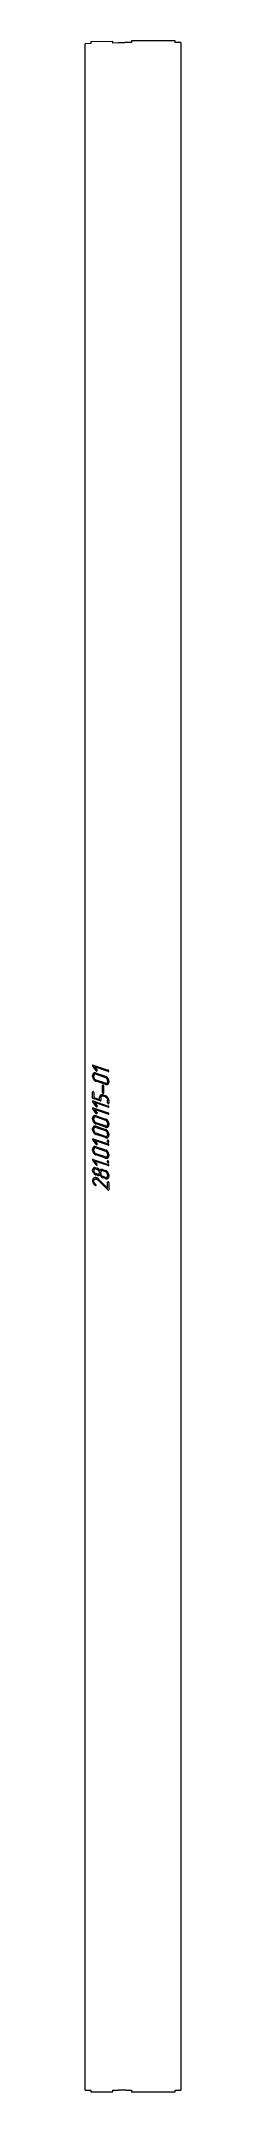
# Model space of a CAD drawing. Header units: millimetres. Extents: x 0 to 87, y -1 to 1866.
import ezdxf

# ---------------------------------------------------------------- set-up
doc = ezdxf.new("R2010")
doc.units = ezdxf.units.MM
doc.linetypes.add('K5LT_BASIC', pattern=[0])
doc.layers.add('Engraving', color=7, linetype='Continuous')

msp = doc.modelspace()

# ---------------------------------------------------------------- linework, layer by layer
at = {"color": 143, "linetype": 'K5LT_BASIC', "lineweight": 15, "true_color": 0x33acca}
for p, q in [((5, 1863.2), (0, 1863.1)), ((0, 0), (0, 1863.1)), ((25, 1865.2), (5, 1864.7)), ((5, 1864.7), (5, 1863.2)), ((25, 1863.7), (25, 1865.2)), ((30, 1863.9), (25, 1863.7)), ((42.1, 1864.1), (37.1, 1864.1)), ((82.1, 1865.6), (42.1, 1865.6)), ((42.1, 1865.6), (42.1, 1864.1)), ((82.1, 1864.1), (82.1, 1865.6)), ((87.1, 1864.1), (82.1, 1864.1)), ((87.1, 1864.1), (87.1, 0)), ((0, 0), (5, 0)), ((5, 0), (5, -1.5)), ((25, 0), (30, 0)), ((25, -1.5), (25, 0)), ((37.1, 0), (30, 0)), ((37.1, 0), (42.1, 0)), ((42.1, 0), (42.1, -1.5)), ((82.1, 0), (87.1, 0)), ((82.1, -1.5), (82.1, 0)), ((5, -1.5), (25, -1.5)), ((42.1, -1.5), (82.1, -1.5))]:
    msp.add_line(p, q, dxfattribs=at)
msp.add_open_spline([(37.1, 1864.1), (36.8, 1864.1), (36.2, 1864.1), (35.3, 1864), (34.4, 1864), (33.5, 1864), (32.7, 1864), (31.8, 1863.9), (30.9, 1863.9), (30.3, 1863.9), (30, 1863.9)], degree=3, dxfattribs=at)
at = {"layer": 'Engraving', "color": 143, "linetype": 'K5LT_BASIC', "lineweight": 15, "true_color": 0x33acca}
for p, q in [((6.7, 922.9), (6.7, 923.9)), ((10, 928.2), (6.8, 932.5)), ((7.2, 933.3), (21, 928.6)), ((7.7, 922.5), (7.7, 923.6)), ((8.5, 931.8), (10.7, 928.7)), ((21, 927.5), (8.5, 931.8)), ((9.8, 926), (18.3, 923.1)), ((9.8, 925), (18.3, 922.1)), ((18.3, 916.8), (9.8, 919.7)), ((18.3, 915.7), (9.8, 918.6)), ((20.4, 919.2), (20.4, 918.2)), ((21.5, 918.9), (21.5, 917.8)), ((6.7, 903.5), (6.7, 908.8)), ((10, 895.7), (6.8, 899.9)), ((13.6, 900.7), (7.2, 902.8)), ((7.2, 900.7), (21, 896)), ((7.7, 908.5), (7.7, 903.7)), ((7.7, 903.7), (13, 901.9)), ((8.5, 899.2), (10.7, 896.2)), ((21, 895), (8.5, 899.2)), ((13, 901.9), (13, 904)), ((14.1, 903.7), (14.1, 901)), ((15.7, 908.3), (15.7, 914.6)), ((16.2, 906.1), (18.3, 905.4)), ((18.3, 904.3), (16.2, 905.1)), ((16.7, 914.3), (16.7, 907.9)), ((20.4, 898.9), (20.4, 901.5)), ((21.5, 901.2), (21.5, 898.5)), ((6.7, 884), (6.7, 885)), ((10, 889.3), (6.8, 893.6)), ((7.2, 894.4), (21, 889.7)), ((7.7, 883.6), (7.7, 884.7)), ((8.5, 892.9), (10.7, 889.8)), ((21, 888.6), (8.5, 892.9)), ((9.8, 887.1), (18.3, 884.2)), ((9.8, 886.1), (18.3, 883.2)), ((18.3, 877.9), (9.8, 880.8)), ((18.3, 876.8), (9.8, 879.7)), ((9.8, 877.6), (18.3, 874.7)), ((20.4, 880.3), (20.4, 879.3)), ((21.5, 880), (21.5, 878.9)), ((6.7, 874.4), (6.7, 875.5)), ((10, 861.2), (6.8, 865.4)), ((7.2, 866.2), (21, 861.5)), ((7.7, 874.1), (7.7, 875.1)), ((21, 860.4), (8.5, 864.7)), ((8.5, 864.7), (10.7, 861.6)), ((9.8, 876.5), (18.3, 873.7)), ((18.3, 868.4), (9.8, 871.2)), ((18.3, 867.3), (9.8, 870.2)), ((9.8, 858.9), (18.3, 856.1)), ((20.4, 870.8), (20.4, 869.8)), ((21.5, 870.5), (21.5, 869.4)), ((6.7, 855.8), (6.7, 856.8)), ((10, 842.5), (6.8, 846.8)), ((7.2, 847.5), (21, 842.8)), ((7.7, 855.4), (7.7, 856.5)), ((21, 841.8), (8.5, 846)), ((8.5, 846), (10.7, 843)), ((9.8, 857.9), (18.3, 855)), ((18.3, 849.7), (9.8, 852.6)), ((18.3, 848.6), (9.8, 851.5)), ((20.4, 852.2), (20.4, 851.1)), ((21.5, 851.8), (21.5, 850.7)), ((6.7, 837.3), (6.7, 837.6)), ((6.7, 837), (6.7, 837.3)), ((6.9, 836.3), (6.7, 837)), ((8.6, 840), (9.2, 839.9)), ((9.2, 839.9), (9.5, 839.9)), ((9.4, 823.7), (9.2, 823.8)), ((9.5, 839.9), (9.8, 839.8)), ((9.8, 839.8), (10.9, 839.4)), ((9.8, 838.7), (10.9, 838.3)), ((10.9, 834.1), (9.8, 834.5)), ((10.9, 833), (9.8, 833.4)), ((11.4, 828.9), (11.1, 829.2)), ((11.9, 828.6), (11.4, 828.9)), ((20.7, 819.7), (11.9, 828.6)), ((12.5, 829.2), (20.4, 821.3)), ((14.1, 834.6), (14.1, 835.7)), ((16.2, 838.1), (18.3, 837.4)), ((16.2, 837.1), (18.3, 836.3)), ((18.3, 831), (16.2, 831.8)), ((18.3, 830), (16.2, 830.7)), ((20.4, 833.5), (20.4, 832.4)), ((20.4, 821.3), (20.4, 826.6)), ((21.5, 833.1), (21.5, 832.1)), ((21.5, 826.2), (21.5, 819.9))]:
    msp.add_line(p, q, dxfattribs=at)
for points in [[(6.8, 933.2), (6.7, 933.1), (6.7, 932.9)], [(6.7, 932.9), (6.7, 932.7), (6.8, 932.5)], [(7.6, 925.8), (6.7, 925.2), (6.7, 923.9)], [(6.7, 922.9), (6.7, 921.5), (7.6, 920.3)], [(7.2, 933.3), (7, 933.3), (6.8, 933.2)], [(9.8, 926), (8.5, 926.5), (7.6, 925.8)], [(7.6, 920.3), (8.6, 919), (9.8, 918.6)], [(8.3, 924.8), (7.7, 924.4), (7.7, 923.6)], [(7.7, 922.5), (7.7, 921.6), (8.3, 920.8)], [(9.8, 925), (9, 925.3), (8.3, 924.8)], [(8.3, 920.8), (9, 920), (9.8, 919.7)], [(10, 928.2), (10.3, 928), (10.4, 927.9)], [(10.4, 927.9), (10.6, 927.9), (10.7, 928)], [(10.9, 928.3), (10.9, 928.5), (10.7, 928.7)], [(10.7, 928), (10.9, 928.1), (10.9, 928.3)], [(15.8, 914.9), (15.7, 914.8), (15.7, 914.6)], [(16.2, 915), (16, 915), (15.8, 914.9)], [(16.6, 914.7), (16.4, 914.9), (16.2, 915)], [(20.6, 921.4), (19.6, 922.7), (18.3, 923.1)], [(19.8, 920.9), (19.2, 921.8), (18.3, 922.1)], [(18.3, 916.8), (19.2, 916.5), (19.8, 916.9)], [(18.3, 915.7), (19.6, 915.3), (20.6, 915.9)], [(20.4, 919.2), (20.4, 920.1), (19.8, 920.9)], [(19.8, 916.9), (20.4, 917.3), (20.4, 918.2)], [(21.5, 918.9), (21.5, 920.2), (20.6, 921.4)], [(20.6, 915.9), (21.5, 916.6), (21.5, 917.8)], [(21.4, 928.3), (21.2, 928.5), (21, 928.6)], [(21, 927.5), (21.2, 927.4), (21.4, 927.5)], [(21.5, 927.9), (21.5, 928.1), (21.4, 928.3)], [(21.4, 927.5), (21.5, 927.8), (21.5, 927.9)], [(6.8, 909.1), (6.7, 909), (6.7, 908.8)], [(6.7, 903.5), (6.7, 903), (7.2, 902.8)], [(6.8, 900.7), (6.7, 900.6), (6.7, 900.3)], [(6.7, 900.3), (6.7, 900.1), (6.8, 899.9)], [(7.2, 909.2), (7, 909.2), (6.8, 909.1)], [(7.2, 900.7), (7, 900.8), (6.8, 900.7)], [(7.5, 908.9), (7.4, 909.1), (7.2, 909.2)], [(7.7, 908.5), (7.7, 908.7), (7.5, 908.9)], [(14, 905.9), (13, 905.3), (13, 904)], [(13.6, 900.7), (14.1, 900.5), (14.1, 901)], [(16.2, 906.1), (14.9, 906.6), (14, 905.9)], [(14.1, 903.7), (14.1, 904.5), (14.7, 905)], [(14.7, 905), (15.3, 905.4), (16.2, 905.1)], [(15.7, 908.3), (15.7, 908), (15.9, 907.8)], [(15.9, 907.8), (16.1, 907.6), (16.2, 907.6)], [(16.2, 907.6), (16.4, 907.5), (16.6, 907.6)], [(16.7, 914.3), (16.7, 914.5), (16.6, 914.7)], [(16.6, 907.6), (16.7, 907.7), (16.7, 907.9)], [(20.6, 903.7), (19.6, 905), (18.3, 905.4)], [(18.3, 904.3), (19.2, 904), (19.8, 903.2)], [(19.8, 903.2), (20.4, 902.4), (20.4, 901.5)], [(20.4, 898.9), (20.4, 898.6), (20.6, 898.4)], [(21.5, 901.2), (21.5, 902.5), (20.6, 903.7)], [(20.6, 898.4), (20.8, 898.2), (21, 898.1)], [(21, 898.1), (21.2, 898.1), (21.3, 898.2)], [(21.3, 898.2), (21.5, 898.3), (21.5, 898.5)], [(6.8, 894.3), (6.7, 894.2), (6.7, 894)], [(6.7, 894), (6.7, 893.8), (6.8, 893.6)], [(7.6, 886.9), (6.7, 886.3), (6.7, 885)], [(6.7, 884), (6.7, 882.6), (7.6, 881.4)], [(7.2, 894.4), (7, 894.4), (6.8, 894.3)], [(9.8, 887.1), (8.5, 887.6), (7.6, 886.9)], [(7.6, 881.4), (8.6, 880.1), (9.8, 879.7)], [(9.8, 877.6), (8.5, 878.1), (7.6, 877.4)], [(8.3, 885.9), (7.7, 885.5), (7.7, 884.7)], [(7.7, 883.6), (7.7, 882.7), (8.3, 881.9)], [(9.8, 886.1), (9, 886.4), (8.3, 885.9)], [(8.3, 881.9), (9, 881.1), (9.8, 880.8)], [(10, 895.7), (10.3, 895.4), (10.4, 895.4)], [(10, 889.3), (10.3, 889.1), (10.4, 889.1)], [(10.4, 895.4), (10.6, 895.3), (10.7, 895.4)], [(10.4, 889.1), (10.6, 889), (10.7, 889.1)], [(10.9, 895.8), (10.9, 896), (10.7, 896.2)], [(10.7, 895.4), (10.9, 895.5), (10.9, 895.8)], [(10.9, 889.4), (10.9, 889.6), (10.7, 889.8)], [(10.7, 889.1), (10.9, 889.2), (10.9, 889.4)], [(20.6, 882.6), (19.6, 883.8), (18.3, 884.2)], [(19.8, 882), (19.2, 882.9), (18.3, 883.2)], [(18.3, 877.9), (19.2, 877.6), (19.8, 878)], [(20.4, 880.3), (20.4, 881.2), (19.8, 882)], [(19.8, 878), (20.4, 878.4), (20.4, 879.3)], [(21.5, 880), (21.5, 881.3), (20.6, 882.6)], [(20.6, 877), (21.5, 877.7), (21.5, 878.9)], [(21.4, 895.7), (21.2, 895.9), (21, 896)], [(21, 895), (21.2, 894.9), (21.4, 895)], [(21.4, 889.4), (21.2, 889.6), (21, 889.7)], [(21, 888.6), (21.2, 888.5), (21.4, 888.6)], [(21.5, 895.3), (21.5, 895.6), (21.4, 895.7)], [(21.4, 895), (21.5, 895.2), (21.5, 895.3)], [(21.5, 889), (21.5, 889.2), (21.4, 889.4)], [(21.4, 888.6), (21.5, 888.9), (21.5, 889)], [(7.6, 877.4), (6.7, 876.8), (6.7, 875.5)], [(6.7, 874.4), (6.7, 873.1), (7.6, 871.9)], [(6.8, 866.1), (6.7, 866), (6.7, 865.8)], [(6.7, 865.8), (6.7, 865.6), (6.8, 865.4)], [(7.2, 866.2), (7, 866.3), (6.8, 866.1)], [(7.6, 871.9), (8.6, 870.6), (9.8, 870.2)], [(9.8, 858.9), (8.5, 859.4), (7.6, 858.8)], [(8.3, 876.4), (7.7, 876), (7.7, 875.1)], [(7.7, 874.1), (7.7, 873.2), (8.3, 872.4)], [(9.8, 876.5), (9, 876.8), (8.3, 876.4)], [(8.3, 872.4), (9, 871.5), (9.8, 871.2)], [(10, 861.2), (10.3, 860.9), (10.4, 860.9)], [(10.4, 860.9), (10.6, 860.8), (10.7, 860.9)], [(10.9, 861.2), (10.9, 861.4), (10.7, 861.6)], [(10.7, 860.9), (10.9, 861), (10.9, 861.2)], [(18.3, 876.8), (19.6, 876.4), (20.6, 877)], [(20.6, 873), (19.6, 874.3), (18.3, 874.7)], [(19.8, 872.5), (19.2, 873.4), (18.3, 873.7)], [(18.3, 868.4), (19.2, 868.1), (19.8, 868.5)], [(18.3, 867.3), (19.6, 866.8), (20.6, 867.5)], [(20.4, 870.8), (20.4, 871.7), (19.8, 872.5)], [(19.8, 868.5), (20.4, 868.9), (20.4, 869.8)], [(20.2, 864.7), (19.9, 864.5), (19.9, 864.2)], [(19.9, 864.2), (19.9, 863.8), (20.2, 863.5)], [(20.7, 864.8), (20.4, 864.9), (20.2, 864.7)], [(20.2, 863.5), (20.5, 863.2), (20.7, 863.2)], [(21.5, 870.5), (21.5, 871.8), (20.6, 873)], [(20.6, 867.5), (21.5, 868.2), (21.5, 869.4)], [(21.2, 864.4), (21, 864.7), (20.7, 864.8)], [(20.7, 863.2), (21, 863.1), (21.3, 863.2)], [(21.4, 861.2), (21.2, 861.4), (21, 861.5)], [(21, 860.4), (21.2, 860.3), (21.4, 860.5)], [(21.5, 863.7), (21.5, 864.1), (21.2, 864.4)], [(21.3, 863.2), (21.5, 863.3), (21.5, 863.7)], [(21.5, 860.8), (21.5, 861), (21.4, 861.2)], [(21.4, 860.5), (21.5, 860.7), (21.5, 860.8)], [(7.6, 858.8), (6.7, 858.1), (6.7, 856.8)], [(6.7, 855.8), (6.7, 854.4), (7.6, 853.2)], [(6.8, 847.5), (6.7, 847.4), (6.7, 847.2)], [(6.7, 847.2), (6.7, 847), (6.8, 846.8)], [(7.2, 847.5), (7, 847.6), (6.8, 847.5)], [(7.6, 853.2), (8.6, 852), (9.8, 851.5)], [(8.3, 857.8), (7.7, 857.4), (7.7, 856.5)], [(7.7, 855.4), (7.7, 854.5), (8.3, 853.7)], [(9.8, 857.9), (9, 858.2), (8.3, 857.8)], [(8.3, 853.7), (9, 852.9), (9.8, 852.6)], [(10, 842.5), (10.3, 842.3), (10.4, 842.2)], [(10.4, 842.2), (10.6, 842.1), (10.7, 842.3)], [(10.9, 842.6), (10.9, 842.8), (10.7, 843)], [(10.7, 842.3), (10.9, 842.4), (10.9, 842.6)], [(20.6, 854.4), (19.6, 855.6), (18.3, 856.1)], [(19.8, 853.9), (19.2, 854.7), (18.3, 855)], [(18.3, 849.7), (19.2, 849.4), (19.8, 849.8)], [(18.3, 848.6), (19.6, 848.2), (20.6, 848.9)], [(20.4, 852.2), (20.4, 853), (19.8, 853.9)], [(19.8, 849.8), (20.4, 850.3), (20.4, 851.1)], [(20.2, 846), (19.9, 845.9), (19.9, 845.6)], [(19.9, 845.6), (19.9, 845.2), (20.2, 844.9)], [(20.7, 846.1), (20.4, 846.2), (20.2, 846)], [(20.2, 844.9), (20.5, 844.6), (20.7, 844.5)], [(21.5, 851.8), (21.5, 853.1), (20.6, 854.4)], [(20.6, 848.9), (21.5, 849.5), (21.5, 850.7)], [(21.2, 845.7), (21, 846), (20.7, 846.1)], [(20.7, 844.5), (21, 844.4), (21.3, 844.5)], [(21.4, 842.6), (21.2, 842.8), (21, 842.8)], [(21, 841.8), (21.2, 841.7), (21.4, 841.8)], [(21.5, 845), (21.5, 845.4), (21.2, 845.7)], [(21.3, 844.5), (21.5, 844.7), (21.5, 845)], [(21.5, 842.1), (21.5, 842.4), (21.4, 842.6)], [(21.4, 841.8), (21.5, 842), (21.5, 842.1)], [(7.7, 830.3), (6.6, 829.5), (6.6, 828)], [(6.6, 828), (6.6, 826.9), (7.2, 825.8)], [(7.6, 839.6), (6.7, 839), (6.7, 837.6)], [(6.9, 836.3), (7.1, 835.7), (7.6, 835.1)], [(7.2, 825.8), (7.9, 824.7), (9.2, 823.8)], [(8.6, 840), (8, 839.9), (7.6, 839.6)], [(7.6, 835.1), (8.6, 833.8), (9.8, 833.4)], [(8.3, 838.6), (7.7, 838.2), (7.7, 837.3)], [(7.7, 837.3), (7.7, 836.4), (8.3, 835.6)], [(10.3, 830.7), (8.8, 831.2), (7.7, 830.3)], [(7.7, 827.6), (7.7, 828.2), (7.9, 828.6)], [(8.1, 826.1), (7.7, 826.9), (7.7, 827.6)], [(7.9, 828.6), (8.1, 829.1), (8.5, 829.3)], [(9.5, 824.7), (8.5, 825.4), (8.1, 826.1)], [(9.8, 838.7), (8.9, 839), (8.3, 838.6)], [(8.3, 835.6), (8.9, 834.8), (9.8, 834.5)], [(8.5, 829.3), (9.2, 830), (10.3, 829.6)], [(9.4, 823.7), (9.6, 823.6), (9.7, 823.7)], [(9.8, 824.4), (9.7, 824.5), (9.5, 824.7)], [(9.7, 823.7), (9.9, 823.8), (9.9, 824.1)], [(9.9, 824.1), (9.8, 824.2), (9.8, 824.4)], [(11.3, 830.2), (10.8, 830.5), (10.3, 830.7)], [(10.3, 829.6), (10.7, 829.5), (11.1, 829.2)], [(12.3, 838.6), (11.7, 839.1), (10.9, 839.4)], [(12.4, 837.2), (11.8, 838), (10.9, 838.3)], [(10.9, 834.1), (11.8, 833.8), (12.4, 834.2)], [(10.9, 833), (11.7, 832.8), (12.3, 832.9)], [(12.5, 829.2), (11.8, 829.9), (11.3, 830.2)], [(13.4, 837.4), (12.9, 838.1), (12.3, 838.6)], [(12.3, 832.9), (12.9, 833), (13.4, 833.4)], [(13, 835.5), (13, 836.3), (12.4, 837.2)], [(12.4, 834.2), (13, 834.6), (13, 835.5)], [(14.5, 838.2), (13.7, 838), (13.4, 837.4)], [(13.4, 833.4), (13.9, 832.4), (14.6, 831.7)], [(14.7, 837), (14.1, 836.6), (14.1, 835.7)], [(14.1, 834.6), (14.1, 833.7), (14.7, 832.9)], [(16.2, 838.1), (15.3, 838.4), (14.5, 838.2)], [(14.6, 831.7), (15.4, 831), (16.2, 830.7)], [(16.2, 837.1), (15.3, 837.4), (14.7, 837)], [(14.7, 832.9), (15.3, 832.1), (16.2, 831.8)], [(20.6, 835.7), (19.6, 837), (18.3, 837.4)], [(19.8, 835.2), (19.2, 836), (18.3, 836.3)], [(18.3, 831), (19.2, 830.8), (19.8, 831.2)], [(18.3, 830), (19.6, 829.5), (20.6, 830.2)], [(20.4, 833.5), (20.4, 834.4), (19.8, 835.2)], [(19.8, 831.2), (20.4, 831.6), (20.4, 832.4)], [(20.6, 826.9), (20.4, 826.8), (20.4, 826.6)], [(21.5, 833.1), (21.5, 834.5), (20.6, 835.7)], [(20.6, 830.2), (21.5, 830.9), (21.5, 832.1)], [(21, 827), (20.8, 827), (20.6, 826.9)], [(21.3, 826.7), (21.1, 826.9), (21, 827)], [(21.5, 826.2), (21.5, 826.5), (21.3, 826.7)], [(20.7, 819.7), (20.8, 819.6), (20.9, 819.6)], [(20.9, 819.6), (21.1, 819.5), (21.3, 819.6)], [(21.3, 819.6), (21.5, 819.7), (21.5, 819.9)]]:
    msp.add_open_spline(points, degree=2, dxfattribs=at)

doc.saveas('drawing.dxf')
